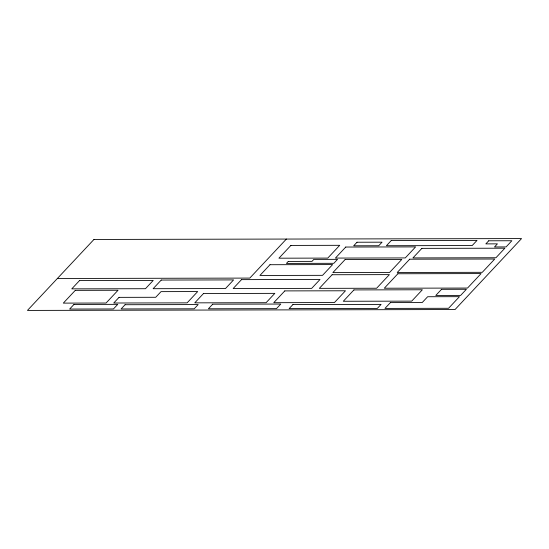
<?xml version="1.0" encoding="UTF-8"?>
<svg xmlns="http://www.w3.org/2000/svg" width="549" height="549" viewBox="0 0 549 549"><rect width="100%" height="100%" fill="white"/><g stroke="black" fill="none" stroke-linecap="round" stroke-linejoin="round"><path stroke-width="0.82" d="M286.379 239.062L249.795 278.089L57.377 278.487M93.961 239.453L27.45 310.418L455.039 309.547L521.55 238.582L93.961 239.453M79.536 280.58L71.775 288.863L145.458 288.712L153.219 280.429L79.536 280.58M75.282 290.352L63.32 303.117L106.067 303.027L118.035 290.263L75.282 290.352M73.971 304.434L69.634 309.06L113.43 308.97L117.767 304.345L73.971 304.434M119.037 297.359L113.739 303.014L187.106 302.863L197.702 291.56L161.015 291.636L155.717 297.284L119.037 297.359M125.069 304.722L121.096 308.957L194.202 308.806L198.175 304.571L125.069 304.722M161.228 280.052L153.123 288.699L225.488 288.554L233.593 279.908L161.228 280.052M203.521 293.509L194.771 302.849L266.087 302.698L274.836 293.365L203.521 293.509M212.696 304.194L208.4 308.778L276.476 308.641L280.772 304.057L212.696 304.194M241.505 279.633L233.16 288.534L311.674 288.376L320.019 279.475L241.505 279.633M269.991 264.714L259.917 275.461L322.544 275.337L332.625 264.584L269.991 264.714M290.908 245.417L278.926 258.195L327.753 258.092L339.728 245.314L290.908 245.417M288.287 261.42L286.42 263.41L333.813 263.314L337.546 259.334L313.85 259.382L311.983 261.372L288.287 261.42M284.801 290.901L273.759 302.684L334.43 302.561L345.479 290.778L284.801 290.901M345.767 247.043L335.418 258.078L405.258 257.934L415.6 246.899L345.767 247.043M292.919 304.571L289.131 308.613L377.3 308.435L381.081 304.393L292.919 304.571M357.015 242.233L353.68 245.794L378.721 245.739L382.056 242.178L357.015 242.233M345.122 259.533L332.859 272.62L389.564 272.503L401.827 259.416L345.122 259.533M332.111 274.74L319.34 288.362L376.628 288.239L389.392 274.624L332.111 274.74M391.211 240.586L386.393 245.726L472.195 245.547L477.019 240.407L391.211 240.586M353.94 289.92L343.297 301.271L411.709 301.133L422.353 289.776L353.94 289.92M409.691 259.197L397.236 272.489L482.276 272.318L494.738 259.025L409.691 259.197M397.86 273.759L384.3 288.225L467.522 288.053L481.089 273.587L397.86 273.759M421.879 248.368L412.923 257.92L495.925 257.749L504.881 248.203L421.879 248.368M390.414 302.609L384.966 308.414L448.56 308.284L459.451 296.666L427.657 296.734L422.208 302.54L390.414 302.609M441.526 289.323L435.789 295.444L460.645 295.396L466.382 289.275L441.526 289.323M488.74 240.791L485.844 243.886L497.408 243.859L494.512 246.954L506.075 246.926L511.867 240.743L488.74 240.791"/></g></svg>
